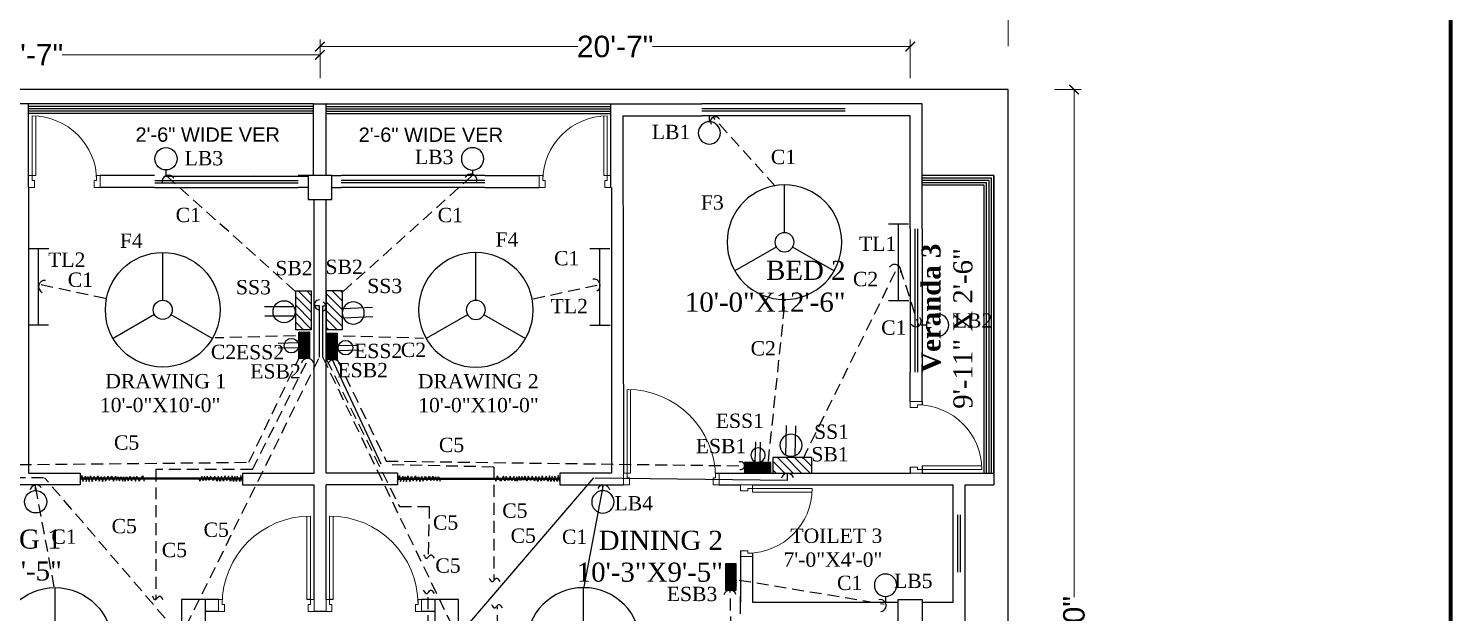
# Model space of a CAD drawing. Header units: inches. Extents: x -19236 to 2549, y 984 to 4513.
# Drawn here: x -403 to 192, y 3638 to 3882 of the extents above; entities that cross this region are included whole.
import ezdxf

# ---------------------------------------------------------------- set-up
doc = ezdxf.new("R2010")
doc.units = ezdxf.units.IN
doc.header["$LTSCALE"] = 20
doc.header["$MEASUREMENT"] = 0
doc.linetypes.add('HIDDEN', pattern=[0.375, 0.25, -0.125])
doc.layers.add('CONDUITT', color=7, linetype='HIDDEN', lineweight=9, true_color=0x17f90b)
doc.layers.add('wall', color=7, linetype='Continuous', lineweight=9, true_color=0x2618ec)
for name, color, linetype, lineweight in [('DOOR', 252, 'Continuous', 15), ('grill', 253, 'Continuous', 35), ('Window', 204, 'Continuous', 9)]:
    doc.layers.add(name, color=color, linetype=linetype, lineweight=lineweight)
doc.layers.add('Fitting_fixture', color=50, linetype='Continuous')
doc.layers.add('Text_Main', color=7, linetype='Continuous')
doc.styles.add('h6', font='arial.ttf', dxfattribs={"height": 6})
doc.styles.add('h7', font='arial.ttf', dxfattribs={"height": 9})
doc.styles.add('RS4', font='sylfaen.ttf', dxfattribs={"height": 12})
doc.styles.get("Standard").update_dxf_attribs({"font": 'arial.ttf'})
doc.dimstyles.new('SAJIB 2', dxfattribs={"dimtxt": 9, "dimasz": 4, "dimexe": 3, "dimexo": 3.0625, "dimgap": 0.09, "dimtad": 0, "dimdec": 0, "dimzin": 3, "dimdsep": 46, "dimlunit": 4, "dimtxsty": 'h7', "dimblk": 'ARCHTICK', "dimcen": 2, "dimclrd": 6, "dimclre": 7, "dimclrt": 7, "dimadec": 0, "dimazin": 0, "dimtfac": 1, "dimtdec": 0, "dimtofl": 0, "dimtmove": 0, "dimatfit": 3, "dimldrblk": 'OPEN30', "dimfxl": 1, "dimtolj": 1, "dimtzin": 0, "dimlwd": 20, "dimlwe": 20, "dimarcsym": 0})

# ---------------------------------------------------------------- blocks, each defined once
blk = doc.blocks.new('RTRTR')
at = {"layer": 'DOOR'}
for p, q in [((-723.21, 2222.65), (-723.21, 2247.61)), ((-721.71, 2222.65), (-721.71, 2247.65)), ((-721.71, 2222.65), (-723.21, 2222.65))]:
    blk.add_line(p, q, dxfattribs=at)
for points in [[(-750.21, 2222.65), (-748.71, 2222.65), (-748.71, 2220.65), (-747.71, 2220.65), (-747.71, 2217.65), (-750.21, 2217.65)], [(-720.21, 2222.65), (-721.71, 2222.65), (-721.71, 2220.65), (-722.71, 2220.65), (-722.71, 2217.65), (-720.21, 2217.65)]]:
    blk.add_lwpolyline(points, close=True, dxfattribs=at)
blk.add_arc((-721.71, 2220.65), 27, 90, 180, dxfattribs=at)
blk = doc.blocks.new('GDFGD')
at = {"layer": 'DOOR'}
for p, q in [((-3036.95, 2150.78), (-3036.95, 2185.78)), ((-3035.45, 2150.78), (-3035.45, 2185.75)), ((-3036.95, 2150.78), (-3035.45, 2150.78))]:
    blk.add_line(p, q, dxfattribs=at)
for points in [[(-3038.45, 2150.78), (-3036.95, 2150.78), (-3036.95, 2148.78), (-3035.95, 2148.78), (-3035.95, 2145.78), (-3038.45, 2145.78)], [(-2998.45, 2150.78), (-2999.95, 2150.78), (-2999.95, 2148.78), (-3000.95, 2148.78), (-3000.95, 2145.78), (-2998.45, 2145.78)]]:
    blk.add_lwpolyline(points, close=True, dxfattribs=at)
blk.add_arc((-3036.95, 2148.78), 37, 0, 90, dxfattribs=at)
blk = doc.blocks.new('_ArchTick')
at = {"layer": 'grill', "color": 0, "const_width": 0.15}
blk.add_lwpolyline([(-0.5, -0.5), (0.5, 0.5)], dxfattribs=at)
blk = doc.blocks.new('*D163')
at = {"layer": 'wall', "color": 7, "linetype": 'Continuous', "lineweight": 20, "ltscale": 25}
for p, q in [((26.73, 3856.5), (37.91, 3856.5)), ((26.73, 3400.5), (37.91, 3400.5))]:
    blk.add_line(p, q, dxfattribs=at)
at = {"layer": 'wall', "color": 6, "linetype": 'Continuous', "lineweight": 20, "ltscale": 25}
for p, q in [((34.91, 3856.5), (34.91, 3644.05)), ((34.91, 3400.5), (34.91, 3612.95))]:
    blk.add_line(p, q, dxfattribs=at)
at = {"layer": 'wall', "color": 6, "linetype": 'Continuous', "lineweight": 20, "ltscale": 25, "xscale": 4, "yscale": 4, "zscale": 4}
for p, rotation in [((34.91, 3856.5), 90), ((34.91, 3400.5), 270)]:
    blk.add_blockref('_ArchTick', p, dxfattribs=dict(at, rotation=rotation))
at = {"layer": 'wall', "color": 7, "linetype": 'Continuous', "lineweight": -3, "ltscale": 25, "insert": (34.91, 3628.5), "char_height": 9, "attachment_point": 5, "rotation": 90, "style": 'h7'}
blk.add_mtext('\\A1;38\'-0"', dxfattribs=at)
blk = doc.blocks.new('_Open30')
at = {"color": 0, "linetype": 'ByBlock', "lineweight": -2}
for p, q in [((-1, 0.27), (0, 0)), ((0, 0), (-1, -0.27)), ((0, 0), (-1, 0))]:
    blk.add_line(p, q, dxfattribs=at)
blk = doc.blocks.new('*D164')
at = {"layer": 'wall', "color": 7, "linetype": 'Continuous', "lineweight": 20, "ltscale": 25}
for p, q in [((-568.66, 3868), (-568.66, 3897.5)), ((7.34, 3874.71), (7.34, 3897.5))]:
    blk.add_line(p, q, dxfattribs=at)
at = {"layer": 'wall', "color": 6, "linetype": 'Continuous', "lineweight": 20, "ltscale": 25}
for p, q in [((-568.66, 3894.5), (-296.39, 3894.5)), ((7.34, 3894.5), (-264.93, 3894.5))]:
    blk.add_line(p, q, dxfattribs=at)
at = {"layer": 'wall', "color": 6, "linetype": 'Continuous', "lineweight": 20, "ltscale": 25, "xscale": 4, "yscale": 4, "zscale": 4, "rotation": 180}
blk.add_blockref('_ArchTick', (-568.66, 3894.5), dxfattribs=at)
at = {"layer": 'wall', "color": 6, "linetype": 'Continuous', "lineweight": 20, "ltscale": 25, "xscale": 4, "yscale": 4, "zscale": 4}
blk.add_blockref('_ArchTick', (7.34, 3894.5), dxfattribs=at)
at = {"layer": 'wall', "color": 7, "linetype": 'Continuous', "lineweight": -3, "ltscale": 25, "insert": (-280.66, 3894.5), "char_height": 9, "attachment_point": 5, "style": 'h7'}
blk.add_mtext('\\A1;48\'-0"', dxfattribs=at)
blk = doc.blocks.new('*D165')
at = {"layer": 'wall', "color": 7, "linetype": 'Continuous', "lineweight": 20, "ltscale": 25}
for p, q in [((-280.66, 3861.25), (-280.66, 3877.53)), ((-33.66, 3861.25), (-33.66, 3877.53))]:
    blk.add_line(p, q, dxfattribs=at)
at = {"layer": 'wall', "color": 6, "linetype": 'Continuous', "lineweight": 20, "ltscale": 25}
for p, q in [((-280.66, 3874.53), (-172.78, 3874.53)), ((-33.66, 3874.53), (-141.53, 3874.53))]:
    blk.add_line(p, q, dxfattribs=at)
at = {"layer": 'wall', "color": 6, "linetype": 'Continuous', "lineweight": 20, "ltscale": 25, "xscale": 4, "yscale": 4, "zscale": 4, "rotation": 180}
blk.add_blockref('_ArchTick', (-280.66, 3874.53), dxfattribs=at)
at = {"layer": 'wall', "color": 6, "linetype": 'Continuous', "lineweight": 20, "ltscale": 25, "xscale": 4, "yscale": 4, "zscale": 4}
blk.add_blockref('_ArchTick', (-33.66, 3874.53), dxfattribs=at)
at = {"layer": 'wall', "color": 7, "linetype": 'Continuous', "lineweight": -3, "ltscale": 25, "insert": (-157.16, 3874.53), "char_height": 9, "attachment_point": 5, "style": 'h7'}
blk.add_mtext('\\A1;20\'-7"', dxfattribs=at)
blk = doc.blocks.new('*D166')
at = {"layer": 'wall', "color": 7, "linetype": 'Continuous', "lineweight": 20, "ltscale": 25}
for p, q in [((-527.66, 3861.25), (-527.66, 3874.09)), ((-280.66, 3861.25), (-280.66, 3874.09))]:
    blk.add_line(p, q, dxfattribs=at)
at = {"layer": 'wall', "color": 6, "linetype": 'Continuous', "lineweight": 20, "ltscale": 25}
for p, q in [((-527.66, 3871.09), (-419.78, 3871.09)), ((-280.66, 3871.09), (-388.53, 3871.09))]:
    blk.add_line(p, q, dxfattribs=at)
at = {"layer": 'wall', "color": 6, "linetype": 'Continuous', "lineweight": 20, "ltscale": 25, "xscale": 4, "yscale": 4, "zscale": 4, "rotation": 180}
blk.add_blockref('_ArchTick', (-527.66, 3871.09), dxfattribs=at)
at = {"layer": 'wall', "color": 6, "linetype": 'Continuous', "lineweight": 20, "ltscale": 25, "xscale": 4, "yscale": 4, "zscale": 4}
blk.add_blockref('_ArchTick', (-280.66, 3871.09), dxfattribs=at)
at = {"layer": 'wall', "color": 7, "linetype": 'Continuous', "lineweight": -3, "ltscale": 25, "insert": (-404.16, 3871.09), "char_height": 9, "attachment_point": 5, "style": 'h7'}
blk.add_mtext('\\A1;20\'-7"', dxfattribs=at)
blk = doc.blocks.new('fan')
at = {"layer": 'Fitting_fixture'}
for p, q in [((-2.69, 1.04), (-2.69, 21.04)), ((-6.15, -4.96), (-23.48, -14.96)), ((0.77, -4.96), (18.09, -14.96))]:
    blk.add_line(p, q, dxfattribs=at)
for radius in [24, 4]:
    blk.add_circle((-2.69, -2.96), radius, dxfattribs=at)
blk = doc.blocks.new('tubelight')
blk.add_line((0, -4.19), (32.04, -4.19))
at = {"layer": 'Fitting_fixture'}
for p, q in [((0, -8.4), (0, 0.02)), ((32.04, 0), (32.04, -8.42))]:
    blk.add_line(p, q, dxfattribs=at)
blk = doc.blocks.new('LED_SMAll')
at = {"layer": 'Fitting_fixture', "linetype": 'Continuous'}
blk.add_line((0, -4.68), (0, -7.07), dxfattribs=at)
blk.add_circle((0, 0), 4.68, dxfattribs=at)
blk = doc.blocks.new('sb')
at = {"layer": 'Fitting_fixture', "linetype": 'Continuous'}
h = blk.add_hatch(dxfattribs=at)
h.set_pattern_fill('ANSI31', color=256, scale=20, style=0)
h.paths.add_polyline_path([(1406.74, 1105.9), (1423.09, 1105.9), (1423.09, 1099.37), (1406.74, 1099.37)])
blk.add_lwpolyline([(1406.74, 1105.9), (1423.09, 1105.9), (1423.09, 1099.37), (1406.74, 1099.37)], close=True, dxfattribs=at)
blk = doc.blocks.new('Emer_SB')
at = {"layer": 'Fitting_fixture'}
h = blk.add_hatch(dxfattribs=at)
h.set_pattern_fill('ANSI38', color=256, style=0)
h.set_pattern_definition([(45, (-2395.5, -1026.5), (-0.0883883476, 0.0883883476), []), (135, (-2395.5, -1026.5), (-0.265165043, 0.0883883476), [0.3125, -0.1875])])
h.paths.add_polyline_path([(0, 4.5), (11, 4.5), (11, 0), (0, 0)])
blk.add_lwpolyline([(0, 4.5), (11, 4.5), (11, 0), (0, 0)], close=True, dxfattribs=at)
blk = doc.blocks.new('ES')
at = {"layer": 'Fitting_fixture'}
for p, q in [((0.16, 0.96), (8.54, 1)), ((0.22, -1.13), (8.54, -1))]:
    blk.add_line(p, q, dxfattribs=at)
blk.add_circle((3.04, 0), 3.04, dxfattribs=at)
blk = doc.blocks.new('2PIN_S')
at = {"layer": 'Fitting_fixture'}
for p, q in [((-1.92, -0.4), (-1.94, -12.74)), ((1.96, -0.33), (1.96, -12.65))]:
    blk.add_line(p, q, dxfattribs=at)
blk.add_circle((0.09, -4.56), 4.62, dxfattribs=at)

msp = doc.modelspace()

# ---------------------------------------------------------------- linework, layer by layer
at = {"color": 5, "lineweight": 211}
msp.add_lwpolyline([(-3305, 4459), (192.5, 4459), (192.5, 2733.5), (-3305, 2733.5)], close=True, dxfattribs=at)
at = {"layer": 'CONDUITT', "color": 1, "lineweight": -3}
for p, q in [((-90.16896, 3816.16166), (-116.13016, 3845.05687)), ((-370.42959, 3769), (-398.42959, 3775)), ((-191.51685, 3768.94825), (-163.51685, 3774.94825)), ((-93.01685, 3700.94825), (-85.92959, 3768.5)), ((-290.92959, 3753.5), (-324.60518, 3752.56279)), ((-271.01685, 3753.44825), (-237.34127, 3752.51104)), ((-310.42959, 3700.5), (-289.59906, 3744.00283)), ((-308.92959, 3697.5), (-285.42959, 3744)), ((-277.92959, 3743.5), (-247.42959, 3682)), ((-273.42959, 3743.5), (-252.92959, 3701)), ((-458.9296, 3699), (-310.42959, 3700.5)), ((-308.92959, 3697.5), (-349.42959, 3697.5)), ((-349.42959, 3697.5), (-349.42959, 3642.99999)), ((-252.92959, 3701), (-103.01685, 3699)), ((-207.92959, 3698.5), (-252.92959, 3699.5)), ((-207.92959, 3698.5), (-207.92959, 3651.5)), ((-391.88893, 3648.35096), (-399.87079, 3691.17642)), ((-247.42959, 3682), (-234.92959, 3682)), ((-234.92959, 3682), (-235.42959, 3661)), ((-105.28897, 3651.21131), (-44.59272, 3641.16699)), ((-235.42959, 3631.5), (-235.42959, 3645.94569)), ((-108.01685, 3600.94825), (-109.01685, 3647.44825)), ((-205.92959, 3609), (-206.42959, 3640))]:
    msp.add_line(p, q, dxfattribs=at)
at = {"layer": 'CONDUITT', "lineweight": -3}
for p, q in [((-290.92959, 3772), (-345.04101, 3820.5739)), ((-271.01685, 3771.94825), (-216.6604, 3820.74211)), ((-78.51685, 3701.94825), (-38.51685, 3782.94825)), ((-38.01685, 3781.94825), (-30.01685, 3757.44825)), ((-336.66183, 3632.00565), (-280.92959, 3744.5)), ((-225.28461, 3631.95389), (-279.42959, 3744.5)), ((-396.42959, 3694), (-476.42959, 3694)), ((-340.62708, 3629.5722), (-395.92959, 3694))]:
    msp.add_line(p, q, dxfattribs=at)
at = {"layer": 'CONDUITT', "linetype": 'Continuous', "lineweight": -3}
for p, q in [((-280.92959, 3766), (-282.92959, 3766)), ((-280.92959, 3744.5), (-280.92959, 3766)), ((-279.42959, 3744.5), (-279.42959, 3766)), ((-279.42959, 3766), (-277.9296, 3766)), ((-221.31936, 3629.52045), (-166.01685, 3693.94825)), ((-165.51685, 3693.94825), (-85.01685, 3692.94825)), ((-85.01685, 3692.94825), (-85.01685, 3695.94825))]:
    msp.add_line(p, q, dxfattribs=at)
at = {"layer": 'CONDUITT', "color": 1, "linetype": 'Continuous', "lineweight": -3}
for p, q in [((-255.02269, 3699.66513), (-275.52268, 3743.66513)), ((-170.05752, 3648.29921), (-162.07566, 3691.12467))]:
    msp.add_line(p, q, dxfattribs=at)
for centre, radius, start, end in [((-115.25655, 3843.17033), 1.99172, 28.64479566, 214.58302578), ((-395.89343, 3774.02871), 2.58954, 82.2686311, 246.6917607), ((-165.94231, 3774.60004), 2.58954, 296.54240507, 100.96553467), ((-285.87879, 3741.30567), 2.64362, 18.82284156, 164.77300101), ((-274.87879, 3740.80567), 2.64362, 18.82284156, 164.77300101), ((-104.63284, 3699.09112), 1.61856, 259.4355648, 119.48907962), ((-399.45975, 3688.51072), 2.51784, 36.26288809, 168.79472733), ((-162.02253, 3688.32062), 2.68046, 14.68199266, 153.89682106), ((-109.0905, 3644.3637), 2.64362, 18.46116476, 164.41132421), ((-46.23476, 3640.50283), 2.52136, 276.95162657, 102.33174611)]:
    msp.add_arc(centre, radius, start, end, dxfattribs=at)
at = {"layer": 'CONDUITT', "linetype": 'Continuous', "lineweight": -3}
for centre, radius, start, end in [((-217.60897, 3818.60204), 2.58954, 349.1946656, 153.6177952), ((-344.15813, 3818.13951), 2.58954, 29.61637057, 194.03950017), ((-40.15479, 3780.74809), 2.58954, 340.63876682, 145.06189642), ((-280.93401, 3766.45354), 2.04647, 89.87619426, 270.12380574), ((-280.12822, 3765.70003), 2.04647, 296.95912482, 68.78719505), ((-31.30037, 3759.50226), 2.25988, 210.39973784, 43.75248904), ((-85.01707, 3693.30676), 2.58954, 17.5499393, 169.38238627)]:
    msp.add_arc(centre, radius, start, end, dxfattribs=at)
at = {"layer": 'CONDUITT', "color": 1, "linetype": 'Continuous', "lineweight": -3}
for points in [[(-237.36727, 3661.81539), (-235.86727, 3660.31539), (-234.36727, 3661.81539), (-232.86727, 3660.31539)], [(-209.9296, 3652.02144), (-208.4296, 3650.52144), (-206.9296, 3652.02144), (-205.4296, 3650.52144)], [(-350.92959, 3644.49999), (-349.42959, 3642.99999), (-347.92959, 3644.49999), (-346.42959, 3642.99999)], [(-237.42958, 3647.01978), (-235.92958, 3645.51978), (-234.42958, 3647.01978), (-232.92958, 3645.51978)], [(-208.9296, 3641.02144), (-207.4296, 3639.52144), (-205.9296, 3641.02144), (-204.4296, 3639.52144)]]:
    msp.add_spline(points, degree=3, dxfattribs=at)
at = {"layer": 'grill', "linetype": 'Continuous', "lineweight": -3}
msp.add_line((1.34186, 3820.5), (1.34186, 3691), dxfattribs=at)
for points in [[(-283.41561, 3850.5), (-402.65814, 3850.5)], [(-283.41561, 3849.5), (-402.65814, 3849.5)], [(-283.41561, 3848.5), (-402.65814, 3848.5)], [(-283.41561, 3847.5), (-402.65814, 3847.5)], [(-283.41561, 3846.5), (-402.65814, 3846.5)], [(-278.15814, 3850.5), (-153.71091, 3850.5)], [(-278.15814, 3849.5), (-158.91561, 3849.5)], [(-278.15814, 3848.5), (-158.91561, 3848.5)], [(-278.15814, 3847.5), (-158.91561, 3847.5)], [(-278.15814, 3846.5), (-158.91561, 3846.5)], [(1.34186, 3696), (1.34186, 3820.5), (-28.65814, 3820.5)], [(0.34186, 3696), (0.34186, 3819.5), (-28.65814, 3819.5)], [(-0.65814, 3696), (-0.65814, 3818.5), (-28.65814, 3818.5)], [(-1.65814, 3696), (-1.65814, 3817.5), (-28.65814, 3817.5)], [(-2.65814, 3696), (-2.65814, 3816.5), (-28.65814, 3816.5)]]:
    msp.add_lwpolyline(points, dxfattribs=at)
at = {"layer": 'wall', "color": 1, "linetype": 'Continuous', "lineweight": -3, "ltscale": 25}
for p, q in [((7.34186, 3856.5), (-568.65814, 3856.5)), ((7.34186, 3400.5), (7.34186, 3856.5))]:
    msp.add_line(p, q, dxfattribs=at)
at = {"layer": 'wall', "linetype": 'Continuous', "lineweight": -3, "ltscale": 25}
for p, q in [((-402.65814, 3850.5), (-442.5936, 3850.5)), ((-402.65814, 3815.5), (-402.65814, 3850.5)), ((-283.41561, 3820.5), (-283.41561, 3850.5)), ((-283.41561, 3850.5), (-278.15814, 3850.5)), ((-278.15814, 3820.5), (-278.15814, 3850.5)), ((-158.91561, 3815.5), (-158.91561, 3850.5)), ((-158.91561, 3850.5), (-120.86137, 3850.5)), ((-153.91561, 3845.5), (-153.65814, 3696)), ((-153.91561, 3845.5), (-120.86137, 3845.5)), ((-113.06564, 3850.5), (-112.99147, 3850.5)), ((-102.36137, 3850.5), (-102.36137, 3850.5)), ((-402.65814, 3815.5), (-402.65814, 3696)), ((-349.88066, 3820.5), (-372.65814, 3820.5)), ((-349.88066, 3815.5), (-372.65814, 3815.5)), ((-308.31774, 3820.5), (-308.31774, 3820.5)), ((-285.65814, 3820.5), (-289.81774, 3820.5)), ((-285.65814, 3815.5), (-289.81774, 3815.5)), ((-275.91561, 3820.5), (-271.75601, 3820.5)), ((-275.91561, 3815.5), (-271.75601, 3815.5)), ((-253.25601, 3820.5), (-253.25601, 3820.5)), ((-211.69309, 3820.5), (-188.91561, 3820.5)), ((-211.69309, 3815.5), (-188.91561, 3815.5)), ((-158.65814, 3815.5), (-158.65814, 3696)), ((-283.15814, 3696), (-283.15814, 3810.5)), ((-278.15814, 3696), (-278.15814, 3810.5)), ((-33.65814, 3798.31292), (-33.65814, 3810.5)), ((-28.65814, 3798.31292), (-28.65814, 3810.5)), ((-33.65814, 3756.75), (-33.65814, 3756.75)), ((-33.65814, 3726), (-33.65814, 3738.25)), ((-28.65814, 3726), (-28.65814, 3738.25)), ((-28.65814, 3726), (-28.65814, 3724.42582)), ((-33.65814, 3698.5), (-33.65814, 3696)), ((-28.65814, 3699), (-28.65814, 3696)), ((-402.65814, 3691), (-407.65814, 3691)), ((-402.65814, 3696), (-381.07693, 3696)), ((-381.07693, 3691), (-402.65814, 3691)), ((-381.07693, 3696), (-381.07693, 3691)), ((-313.08975, 3696), (-283.15814, 3696)), ((-313.08975, 3696), (-313.08975, 3691)), ((-313.08975, 3691), (-283.15814, 3691)), ((-283.15814, 3643), (-283.15814, 3691)), ((-278.15814, 3643), (-278.15814, 3691)), ((-248.22653, 3691), (-278.15814, 3691)), ((-248.22653, 3696), (-248.22653, 3691)), ((-158.65814, 3696), (-180.23935, 3696)), ((-180.23935, 3696), (-180.23935, 3691)), ((-180.23935, 3691), (-158.65814, 3691)), ((-158.65814, 3691), (-153.65814, 3691)), ((-114.65814, 3696), (-33.65814, 3696)), ((-113.65814, 3691), (-104.65814, 3691)), ((-99.65814, 3691), (-15.65814, 3691)), ((-28.65814, 3696), (1.34186, 3696)), ((-15.65814, 3678.5), (-15.65814, 3691)), ((-10.65814, 3691), (1.34186, 3691)), ((-10.65814, 3678.5), (-10.65814, 3691)), ((-104.65814, 3663.5), (-104.65814, 3642)), ((-104.65814, 3663.5), (-104.65814, 3642)), ((-99.65814, 3662.57417), (-99.65814, 3642)), ((-99.65814, 3662.57417), (-99.65814, 3642)), ((-15.65814, 3660), (-15.65814, 3660)), ((-15.65814, 3642), (-15.65814, 3654.43707)), ((-10.65814, 3626), (-10.65814, 3654.43707)), ((-323.15814, 3643), (-328.65814, 3643)), ((-321.60405, 3643), (-321.65814, 3643)), ((-284.65814, 3643), (-286.15814, 3643)), ((-275.15814, 3643), (-276.65814, 3643)), ((-232.65814, 3643), (-238.15814, 3643)), ((-104.65814, 3637), (-104.65814, 3644.5)), ((-323.15814, 3638), (-328.65814, 3638)), ((-278.15814, 3638), (-283.15814, 3638)), ((-232.65814, 3638), (-238.15814, 3638)), ((-99.65814, 3642), (-38.65814, 3642)), ((-28.65814, 3642), (-15.65814, 3642))]:
    msp.add_line(p, q, dxfattribs=at)
at = {"layer": 'wall', "linetype": 'Continuous', "lineweight": -3}
for p, q in [((-28.65814, 3850.5), (-60.86137, 3850.5)), ((-33.65814, 3845.5), (-60.86137, 3845.5)), ((-33.65814, 3810.5), (-33.65814, 3845.5)), ((-28.65814, 3810.5), (-28.65814, 3850.5))]:
    msp.add_line(p, q, dxfattribs=at)
at = {"layer": 'wall', "color": 252, "linetype": 'Continuous', "lineweight": -3, "ltscale": 25, "true_color": 0x939598}
for p, q in [((-381.07693, 3692.39828), (-380.30442, 3694.94425)), ((-313.08975, 3693.91691), (-381.07693, 3693.91691)), ((-313.04114, 3693.5), (-381.02833, 3693.5)), ((-380.30442, 3694.94425), (-379.88767, 3692.52066)), ((-379.88767, 3692.52066), (-378.88279, 3694.74843)), ((-378.88279, 3694.74843), (-378.58862, 3692.44722)), ((-378.58862, 3692.44722), (-377.8534, 3694.57706)), ((-377.8534, 3694.57706), (-377.28979, 3692.42279)), ((-377.28979, 3692.42279), (-376.70144, 3694.84631)), ((-376.70144, 3694.84631), (-375.99074, 3692.49622)), ((-375.99074, 3692.49622), (-375.23101, 3694.675)), ((-375.23101, 3694.675), (-374.52008, 3692.71654)), ((-374.52008, 3692.71654), (-373.61327, 3694.84631)), ((-373.61327, 3694.84631), (-373.14771, 3692.56966)), ((-373.14771, 3692.56966), (-372.28993, 3694.52812)), ((-372.28993, 3694.52812), (-371.7506, 3692.52066)), ((-371.7506, 3692.52066), (-370.91733, 3694.55255)), ((-370.91733, 3694.55255), (-370.42703, 3692.54516)), ((-370.42703, 3692.54516), (-369.37313, 3694.675)), ((-369.37313, 3694.675), (-368.85855, 3692.83891)), ((-368.85855, 3692.83891), (-367.7311, 3694.69943)), ((-367.7311, 3694.69943), (-367.16749, 3692.54483)), ((-367.16749, 3692.54483), (-366.30443, 3694.64849)), ((-366.30443, 3694.64849), (-365.8414, 3692.81354)), ((-365.8414, 3692.81354), (-365.16209, 3694.49431)), ((-365.16209, 3694.49431), (-364.54464, 3692.79808)), ((-364.54464, 3692.79808), (-363.98881, 3694.47892)), ((-363.98881, 3694.47892), (-363.18601, 3692.6593)), ((-363.18601, 3692.6593), (-362.95438, 3694.44805)), ((-362.95438, 3694.44805), (-362.25972, 3692.6439)), ((-362.25972, 3692.6439), (-361.7039, 3694.60223)), ((-361.7039, 3694.60223), (-360.94738, 3692.75182)), ((-360.94738, 3692.75182), (-360.17551, 3694.69481)), ((-360.17551, 3694.69481), (-359.52713, 3692.73642)), ((-359.52713, 3692.73642), (-358.58549, 3694.49431)), ((-358.58549, 3694.49431), (-357.9371, 3692.61304)), ((-357.9371, 3692.61304), (-357.38128, 3694.64849)), ((-357.38128, 3694.64849), (-356.39313, 3692.6439)), ((-356.39313, 3692.6439), (-354.76095, 3694.80748)), ((-354.76095, 3694.80748), (-354.28807, 3692.64464)), ((-354.28807, 3692.64464), (-354.18566, 3693.5)), ((-330.98067, 3692.6593), (-331.12185, 3693.5)), ((-330.17786, 3694.47892), (-330.98067, 3692.6593)), ((-329.62204, 3692.79808), (-330.17786, 3694.47892)), ((-329.00459, 3694.49431), (-329.62204, 3692.79808)), ((-328.32528, 3692.81354), (-329.00459, 3694.49431)), ((-327.86225, 3694.64849), (-328.32528, 3692.81354)), ((-326.99919, 3692.93685), (-327.86225, 3694.64849)), ((-326.43558, 3694.69943), (-326.99919, 3692.93685)), ((-325.30813, 3692.83891), (-326.43558, 3694.69943)), ((-324.79355, 3694.675), (-325.30813, 3692.83891)), ((-323.73965, 3692.54516), (-324.79355, 3694.675)), ((-323.24935, 3694.55255), (-323.73965, 3692.54516)), ((-322.41608, 3692.52066), (-323.24935, 3694.55255)), ((-321.87675, 3694.52812), (-322.41608, 3692.52066)), ((-321.01897, 3692.56966), (-321.87675, 3694.52812)), ((-320.55341, 3694.84631), (-321.01897, 3692.56966)), ((-319.6466, 3692.71654), (-320.55341, 3694.84631)), ((-318.93567, 3694.675), (-319.6466, 3692.71654)), ((-318.17594, 3692.49622), (-318.93567, 3694.675)), ((-317.46524, 3694.84631), (-318.17594, 3692.49622)), ((-316.87689, 3692.42279), (-317.46524, 3694.84631)), ((-316.31328, 3694.57706), (-316.87689, 3692.42279)), ((-315.57806, 3692.44722), (-316.31328, 3694.57706)), ((-315.28389, 3694.74843), (-315.57806, 3692.44722)), ((-314.27901, 3692.52066), (-315.28389, 3694.74843)), ((-313.86226, 3694.94425), (-314.27901, 3692.52066)), ((-313.08975, 3692.39828), (-313.86226, 3694.94425)), ((-248.27514, 3693.5), (-180.28795, 3693.5)), ((-248.22653, 3692.39828), (-247.45402, 3694.94425)), ((-248.22653, 3693.91691), (-180.23935, 3693.91691)), ((-247.45402, 3694.94425), (-247.03727, 3692.52066)), ((-247.03727, 3692.52066), (-246.0324, 3694.74843)), ((-246.0324, 3694.74843), (-245.73822, 3692.44722)), ((-245.73822, 3692.44722), (-245.003, 3694.57706)), ((-245.003, 3694.57706), (-244.43939, 3692.42279)), ((-244.43939, 3692.42279), (-243.85104, 3694.84631)), ((-243.85104, 3694.84631), (-243.14034, 3692.49622)), ((-243.14034, 3692.49622), (-242.38061, 3694.675)), ((-242.38061, 3694.675), (-241.66968, 3692.71654)), ((-241.66968, 3692.71654), (-240.76287, 3694.84631)), ((-240.76287, 3694.84631), (-240.29732, 3692.56966)), ((-240.29732, 3692.56966), (-239.43953, 3694.52812)), ((-239.43953, 3694.52812), (-238.9002, 3692.52066)), ((-238.9002, 3692.52066), (-238.06693, 3694.55255)), ((-238.06693, 3694.55255), (-237.57663, 3692.54516)), ((-237.57663, 3692.54516), (-236.52273, 3694.675)), ((-236.52273, 3694.675), (-236.00815, 3692.83891)), ((-236.00815, 3692.83891), (-234.8807, 3694.69943)), ((-234.8807, 3694.69943), (-234.31709, 3692.93685)), ((-234.31709, 3692.93685), (-233.45403, 3694.64849)), ((-233.45403, 3694.64849), (-232.991, 3692.81354)), ((-232.991, 3692.81354), (-232.31169, 3694.49431)), ((-232.31169, 3694.49431), (-231.69424, 3692.79808)), ((-231.69424, 3692.79808), (-231.13842, 3694.47892)), ((-231.13842, 3694.47892), (-230.33561, 3692.6593)), ((-230.33561, 3692.6593), (-230.19443, 3693.5)), ((-207.02821, 3692.64464), (-207.13062, 3693.5)), ((-206.55533, 3694.80748), (-207.02821, 3692.64464)), ((-204.92315, 3692.6439), (-206.55533, 3694.80748)), ((-203.935, 3694.64849), (-204.92315, 3692.6439)), ((-203.37918, 3692.61304), (-203.935, 3694.64849)), ((-202.7308, 3694.49431), (-203.37918, 3692.61304)), ((-201.78915, 3692.73642), (-202.7308, 3694.49431)), ((-201.14077, 3694.69481), (-201.78915, 3692.73642)), ((-200.3689, 3692.75182), (-201.14077, 3694.69481)), ((-199.61238, 3694.60223), (-200.3689, 3692.75182)), ((-199.05656, 3692.6439), (-199.61238, 3694.60223)), ((-198.3619, 3694.44805), (-199.05656, 3692.6439)), ((-198.13027, 3692.6593), (-198.3619, 3694.44805)), ((-197.32747, 3694.47892), (-198.13027, 3692.6593)), ((-196.77165, 3692.79808), (-197.32747, 3694.47892)), ((-196.15419, 3694.49431), (-196.77165, 3692.79808)), ((-195.47488, 3692.81354), (-196.15419, 3694.49431)), ((-195.01185, 3694.64849), (-195.47488, 3692.81354)), ((-194.14879, 3692.54483), (-195.01185, 3694.64849)), ((-193.58518, 3694.69943), (-194.14879, 3692.54483)), ((-192.45773, 3692.83891), (-193.58518, 3694.69943)), ((-191.94315, 3694.675), (-192.45773, 3692.83891)), ((-190.88925, 3692.54516), (-191.94315, 3694.675)), ((-190.39895, 3694.55255), (-190.88925, 3692.54516)), ((-189.56568, 3692.52066), (-190.39895, 3694.55255)), ((-189.02635, 3694.52812), (-189.56568, 3692.52066)), ((-188.16857, 3692.56966), (-189.02635, 3694.52812)), ((-187.70302, 3694.84631), (-188.16857, 3692.56966)), ((-186.7962, 3692.71654), (-187.70302, 3694.84631)), ((-186.08527, 3694.675), (-186.7962, 3692.71654)), ((-185.32554, 3692.49622), (-186.08527, 3694.675)), ((-184.61484, 3694.84631), (-185.32554, 3692.49622)), ((-184.02649, 3692.42279), (-184.61484, 3694.84631)), ((-183.46288, 3694.57706), (-184.02649, 3692.42279)), ((-182.72766, 3692.44722), (-183.46288, 3694.57706)), ((-182.43349, 3694.74843), (-182.72766, 3692.44722)), ((-181.42861, 3692.52066), (-182.43349, 3694.74843)), ((-181.01186, 3694.94425), (-181.42861, 3692.52066)), ((-180.23935, 3692.39828), (-181.01186, 3694.94425))]:
    msp.add_line(p, q, dxfattribs=at)
at = {"layer": 'wall', "lineweight": -3, "ltscale": 25}
msp.add_line((-248.22653, 3696), (-278.15814, 3696), dxfattribs=at)
at = {"layer": 'wall', "color": 6, "linetype": 'Continuous', "lineweight": -3, "ltscale": 25}
msp.add_lwpolyline([(-277.96728, 3850.5), (-278.15814, 3850.5)], dxfattribs=at)
at = {"layer": 'wall', "color": 1, "linetype": 'Continuous', "lineweight": -3, "ltscale": 25}
for points in [[(-285.65814, 3810.5), (-275.65814, 3810.5), (-275.65814, 3820.5), (-285.65814, 3820.5)], [(-338.65814, 3633), (-328.65814, 3633), (-328.65814, 3643), (-338.65814, 3643)], [(-232.65814, 3633), (-222.65814, 3633), (-222.65814, 3643), (-232.65814, 3643)], [(-28.65814, 3633), (-38.65814, 3633), (-38.65814, 3643), (-28.65814, 3643)]]:
    msp.add_lwpolyline(points, close=True, dxfattribs=at)
at = {"layer": 'Window', "linetype": 'Continuous', "lineweight": -3}
for p, q in [((-60.86137, 3850.5), (-120.86137, 3850.5)), ((-60.86137, 3850.5), (-120.86137, 3850.5)), ((-60.86137, 3848.5), (-120.86137, 3848.5)), ((-60.86137, 3848.5), (-120.86137, 3848.5)), ((-60.86137, 3847.5), (-120.86137, 3847.5)), ((-60.86137, 3847.5), (-120.86137, 3847.5)), ((-60.86137, 3845.5), (-120.86137, 3845.5)), ((-60.86137, 3845.5), (-120.86137, 3845.5)), ((-349.81774, 3818.5), (-289.81774, 3818.5)), ((-349.81774, 3818.5), (-289.81774, 3818.5)), ((-349.81774, 3817.5), (-289.81774, 3817.5)), ((-349.81774, 3817.5), (-289.81774, 3817.5)), ((-349.81774, 3815.5), (-289.81774, 3815.5)), ((-349.81774, 3815.5), (-289.81774, 3815.5)), ((-345.52096, 3820.25311), (-285.52096, 3820.25311)), ((-345.52096, 3820.25311), (-285.52096, 3820.25311)), ((-211.75601, 3820.5), (-271.75601, 3820.5)), ((-211.75601, 3820.5), (-271.75601, 3820.5)), ((-211.75601, 3818.5), (-271.75601, 3818.5)), ((-211.75601, 3818.5), (-271.75601, 3818.5)), ((-211.75601, 3817.5), (-271.75601, 3817.5)), ((-211.75601, 3817.5), (-271.75601, 3817.5)), ((-211.75601, 3815.5), (-271.75601, 3815.5)), ((-211.75601, 3815.5), (-271.75601, 3815.5)), ((-33.65814, 3798.25), (-33.65814, 3738.25)), ((-33.65814, 3798.25), (-33.65814, 3738.25)), ((-31.65814, 3798.25), (-31.65814, 3738.25)), ((-31.65814, 3798.25), (-31.65814, 3738.25)), ((-30.65814, 3798.25), (-30.65814, 3738.25)), ((-30.65814, 3798.25), (-30.65814, 3738.25)), ((-28.65814, 3798.25), (-28.65814, 3738.25)), ((-28.65814, 3798.25), (-28.65814, 3738.25)), ((-15.65814, 3654.5), (-15.65814, 3678.5)), ((-15.65814, 3654.5), (-15.65814, 3678.5)), ((-13.65814, 3654.5), (-13.65814, 3678.5)), ((-13.65814, 3654.5), (-13.65814, 3678.5)), ((-12.65814, 3654.5), (-12.65814, 3678.5)), ((-12.65814, 3654.5), (-12.65814, 3678.5)), ((-10.65814, 3654.5), (-10.65814, 3678.5)), ((-10.65814, 3654.5), (-10.65814, 3678.5))]:
    msp.add_line(p, q, dxfattribs=at)

# ---------------------------------------------------------------- block references
at = {"layer": 'Fitting_fixture', "linetype": 'ByBlock', "lineweight": -3, "xscale": -1}
for name, p, rotation in [('LED_SMAll', (-117.71739, 3838.38397), 180), ('2PIN_S', (-271.31646, 3762.89215), 92.6583288509531), ('LED_SMAll', (-22.19862, 3757.95692), 270), ('2PIN_S', (-83.73006, 3703.08543), 178.8929448652704), ('ES', (-97.37943, 3700.44824), 269.108401558136)]:
    msp.add_blockref(name, p, dxfattribs=dict(at, rotation=rotation))
at = {"layer": 'Fitting_fixture', "linetype": 'ByBlock', "lineweight": -3}
for name, p in [('LED_SMAll', (-345.13949, 3827.57177)), ('fan', (-343.81067, 3767.3049)), ('fan', (-388.85776, 3627.01055))]:
    msp.add_blockref(name, p, dxfattribs=at)
at = {"layer": 'Fitting_fixture', "linetype": 'ByBlock', "lineweight": -3, "xscale": -1}
for name, p in [('LED_SMAll', (-216.80696, 3827.52002)), ('fan', (-88.97061, 3795.58525)), ('fan', (-218.13578, 3767.25315))]:
    msp.add_blockref(name, p, dxfattribs=at)
at = {"layer": 'Fitting_fixture', "linetype": 'Continuous', "lineweight": -3, "xscale": -1}
for name, p, rotation in [('tubelight', (-34.30728, 3768.19824), 270), ('tubelight', (-159.30727, 3757.85281), 270), ('LED_SMAll', (-162.26757, 3683.89693), 180), ('Emer_SB', (-111.01686, 3646.94825), 270)]:
    msp.add_blockref(name, p, dxfattribs=dict(at, rotation=rotation))
at = {"layer": 'Fitting_fixture', "linetype": 'Continuous', "lineweight": -3}
for name, p, rotation in [('tubelight', (-402.63917, 3757.90456), 90), ('sb', (815.0552, 2349.19386), 90), ('sb', (827.97527, 2349.26429), 90), ('ES', (-289.59905, 3749.3654), 180.8915984419161), ('Emer_SB', (-285.09906, 3744.00283), 90), ('Emer_SB', (-273.42959, 3743.5), 90), ('ES', (-273.03721, 3748.4314), 0.8915984419161416), ('LED_SMAll', (-399.67887, 3683.94868), 180)]:
    msp.add_blockref(name, p, dxfattribs=dict(at, rotation=rotation))
at = {"layer": 'Fitting_fixture', "linetype": 'ByBlock', "lineweight": -3, "rotation": 270.1360332036447}
msp.add_blockref('2PIN_S', (-291.13385, 3763.60719), dxfattribs=at)
at = {"layer": 'Fitting_fixture', "linetype": 'Continuous', "lineweight": -3, "xscale": -1}
for name, p in [('sb', (1331.94741, 2596.57988)), ('Emer_SB', (-92.01685, 3695.94824)), ('LED_SMAll', (-43.96655, 3649.02002)), ('fan', (-173.08868, 3626.9588))]:
    msp.add_blockref(name, p, dxfattribs=at)
at = {"layer": 'grill', "color": 0, "linetype": 'Continuous', "lineweight": -3, "xscale": -1}
for name, p in [('RTRTR', (-1122.86589, 1597.84578)), ('GDFGD', (-3321.61101, 1492.21513))]:
    msp.add_blockref(name, p, dxfattribs=at)
at = {"layer": 'grill', "color": 0, "linetype": 'Continuous', "lineweight": -3}
for name, p in [('RTRTR', (561.29214, 1597.84578)), ('GDFGD', (2884.79473, 1545.21513)), ('GDFGD', (2760.29473, 1492.21513))]:
    msp.add_blockref(name, p, dxfattribs=at)
at = {"layer": 'grill', "color": 0, "linetype": 'Continuous', "lineweight": -3, "rotation": 270}
msp.add_blockref('RTRTR', (-2251.31236, 2975.79225), dxfattribs=at)
at = {"layer": 'grill', "color": 0, "linetype": 'Continuous', "lineweight": -3, "xscale": -1, "rotation": 270}
msp.add_blockref('RTRTR', (-2322.31236, 4411.20774), dxfattribs=at)

# ---------------------------------------------------------------- texts
at = {"layer": 'CONDUITT', "linetype": 'Continuous', "lineweight": -3, "char_height": 6, "style": 'RS4'}
for s, insert, width, attachment_point in [('{\\C4;LB1}', (-125.68485, 3841.78906), 23.4693032, 3), ('{\\C4;LB3}', (-337.31074, 3830.81697), 23.4693032, 1), ('{\\C4;LB3}', (-224.80095, 3831.33417), 23.4693032, 3), ('{\\C4;F3}', (-111.68485, 3812.28906), 23.4693032, 3), ('C1', (-341.08285, 3807.06106), 66.2243647, 1), ('C1', (-220.86359, 3807.00931), 66.2243647, 3), ('{\\C4;F4}', (-364.42684, 3796.27186), 23.4693032, 1), ('{\\C4;F4}', (-197.68485, 3796.78906), 23.4693032, 3), ('{\\C4;TL1}', (-39.47731, 3795.00331), 23.4693032, 3), ('{\\C4;TL2}', (-394.46768, 3788.31704), 23.4693032, 1), ('{\\C4;SB2}', (-299.35111, 3784.79572), 23.4693032, 1), ('{\\C4;SB2}', (-262.76058, 3785.31292), 23.4693032, 3), ('C2', (-47.04755, 3780.22826), 66.2243647, 3), ('{\\C4;SS3}', (-315.84004, 3776.81181), 23.4693032, 1), ('{\\C4;SS3}', (-246.27165, 3777.32901), 23.4693032, 3), ('{\\C4;TL2}', (-168.54994, 3768.90822), 23.4693032, 3), ('{\\C4;LB2}', (0.69905, 3762.83417), 23.4693032, 3), ('C1', (-35.23079, 3759.89427), 66.2243647, 3), ('{\\C4;ESS2}', (-246.25458, 3750.12028), 23.4693032, 3), ('{\\C4;ESS2}', (-315.85711, 3749.60308), 23.4693032, 1), ('{\\C4;ESB2}', (-309.87789, 3741.57746), 23.4693032, 1), ('{\\C4;ESB2}', (-252.2338, 3742.09466), 23.4693032, 3), ('{\\C4;ESS1}', (-94.88172, 3720.87158), 23.4693032, 3), ('{\\C4;SS1}', (-59.27165, 3716.329), 23.4693032, 3), ('{\\C4;ESB1}', (-102.24976, 3710.30599), 23.4693032, 3), ('{\\C4;SB1}', (-59.40387, 3706.86468), 23.4693032, 3), ('{\\C4;LB4}', (-141.30095, 3686.33417), 23.4693032, 3), ('C5', (-367.8989, 3676.78002), 66.2243647, 1), ('C5', (-329.39888, 3675.28002), 66.2243647, 1), ('C5', (-200.89888, 3672.78002), 66.2243647, 1), ('C5', (-232.39888, 3660.28002), 66.2243647, 1), ('{\\C4;LB5}', (-24.30095, 3653.83417), 23.4693032, 3), ('{\\C4;ESB3}', (-114.38172, 3648.37158), 23.4693032, 3)]:
    msp.add_mtext(s, dxfattribs=dict(at, insert=insert, width=width, attachment_point=attachment_point))
at = {"layer": 'CONDUITT', "color": 1, "linetype": 'Continuous', "lineweight": -3, "char_height": 6, "width": 66.2243647, "style": 'RS4'}
for s, insert, attachment_point in [('C1', (-81.41021, 3831.32801), 3), ('C1', (-172.12572, 3788.94453), 3), ('C1', (-386.23922, 3779.93166), 1), ('C2', (-326.34861, 3749.70529), 1), ('C2', (-236.27119, 3750.58431), 3), ('C2', (-89.87741, 3751.22266), 3), ('C5', (-366.89889, 3711.78002), 1), ('C5', (-230.89889, 3710.78002), 1), ('C5', (-233.39889, 3678.28002), 1), ('C5', (-204.39889, 3683.28002), 1), ('C1', (-393.10955, 3672.3634), 1), ('C5', (-346.89889, 3666.78002), 1), ('C1', (-168.83689, 3672.31165), 3), ('C1', (-53.7223, 3653.02426), 3)]:
    msp.add_mtext(s, dxfattribs=dict(at, insert=insert, attachment_point=attachment_point))
at = {"layer": 'CONDUITT', "linetype": 'Continuous', "lineweight": -3, "insert": (-37.40653, 3765.56215), "char_height": 0.2, "width": 32.1884789, "attachment_point": 3}
msp.add_mtext('C1', dxfattribs=at)
at = {"layer": 'Text_Main', "linetype": 'Continuous', "lineweight": -3, "char_height": 6, "width": 158.1425285, "attachment_point": 2, "style": 'h6'}
for insert in [(-327.66673, 3840.69298), (-234.27971, 3840.64122)]:
    msp.add_mtext('2\'-6" WIDE VER', dxfattribs=dict(at, insert=insert))
at = {"layer": 'Text_Main', "lineweight": -3, "ltscale": 25, "insert": (-28.95064, 3722.88843), "char_height": 8, "width": 139.4242969, "attachment_point": 1, "rotation": 90, "style": 'RS4'}
msp.add_mtext('     {\\fTimes New Roman|b1|i0|c0|p18;Veranda 3}\\P9\'-11" X 2\'-6"', dxfattribs=at)
at = {"layer": 'Text_Main', "linetype": 'Continuous', "lineweight": -3, "ltscale": 25, "style": 'RS4'}
for s, insert, char_height, width, attachment_point in [('   BED 2\\P10\'-0"X12\'-6"', (-60.71403, 3784.87621), 8, 139.4242969, 3), (' DRAWING 1\\P10\'-0"X10\'-0"', (-372.80662, 3737.46552), 6, 139.4242969, 1), (' DRAWING 2\\P10\'-0"X10\'-0"', (-189.13982, 3737.41377), 6, 139.4242969, 3), ('   DINING 1\\P10\'-3"X9\'-5"', (-449.92854, 3672.34099), 8, 63.4989491, 1), ('  TOILET 3\\P7\'-0"X4\'-0"', (-45.32182, 3672.76066), 6, 139.4242969, 3), ('   DINING 2\\P10\'-3"X9\'-5"', (-112.0179, 3671.83233), 8, 128.432403, 3)]:
    msp.add_mtext(s, dxfattribs=dict(at, insert=insert, char_height=char_height, width=width, attachment_point=attachment_point))

# ---------------------------------------------------------------- dimensions: what is measured, and where the dimension line sits
at = {"layer": 'wall', "linetype": 'Continuous', "lineweight": -3, "ltscale": 25}
for base, p1, p2, picture, middle in [((7.34186, 3894.49696), (-568.65814, 3864.93335), (7.34186, 3871.64672), '*D164', (-280.65814, 3894.49696)), ((-527.65814, 3871.08557), (-280.65814, 3858.1846), (-527.65814, 3858.1846), '*D166', (-404.15814, 3871.08557)), ((-33.65814, 3874.53076), (-280.65814, 3858.1846), (-33.65814, 3858.1846), '*D165', (-157.15814, 3874.53076))]:
    dim = msp.add_linear_dim(base=base, p1=p1, p2=p2, dimstyle='SAJIB 2', dxfattribs=at)
    dim.commit()
    dim.dimension.update_dxf_attribs({"geometry": picture, "text_midpoint": middle})
dim = msp.add_linear_dim(base=(34.90886, 3856.5), p1=(23.66796, 3400.5), p2=(23.66796, 3856.5), angle=90, dimstyle='SAJIB 2', dxfattribs=at)
dim.commit()
dim.dimension.update_dxf_attribs({"geometry": '*D163', "text_midpoint": (34.90886, 3628.5)})

doc.saveas('drawing.dxf')
